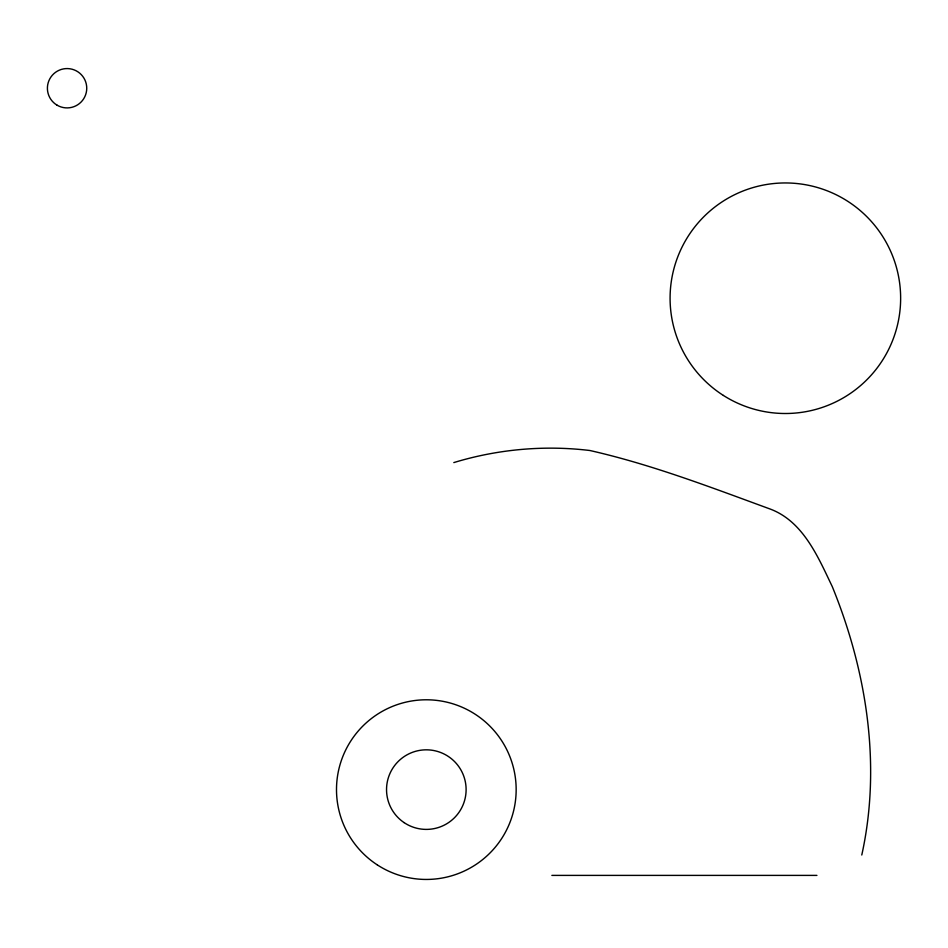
<?xml version="1.0" encoding="UTF-8"?>
<svg xmlns="http://www.w3.org/2000/svg" width="948" height="948" viewBox="0 0 948 948"><rect width="100%" height="100%" fill="white"/><g stroke="black" fill="none" stroke-linecap="round" stroke-linejoin="round"><path stroke-width="1.42" d="M861.779 855.013C881.593 765.356 866.614 670.769 832.261 586.575C818.171 557.27 803.43 521.72 770.57 509.183C711.225 487.473 651.655 464.496 589.905 450.513C544.436 444.991 497.641 449.198 453.808 462.588M551.866 875.395L816.927 875.395M723.383 395.435A115.289 115.289 0 0 0 900.529 303.301A115.289 115.289 0 0 0 732.164 195.952A115.289 115.289 0 0 0 723.383 395.435M57.093 105.192A19.671 19.671 0 0 0 86.742 88.413A19.671 19.671 0 0 0 57.378 71.124A19.671 19.671 0 0 0 57.093 105.192M404.073 822.591A39.78 39.78 0 0 0 466.013 792.398A39.78 39.78 0 0 0 408.896 753.85A39.78 39.78 0 0 0 404.073 822.591M377.363 864.932A89.835 89.835 0 0 0 516.032 794.365A89.835 89.835 0 0 0 385.587 709.554A89.835 89.835 0 0 0 377.363 864.932"/></g></svg>
